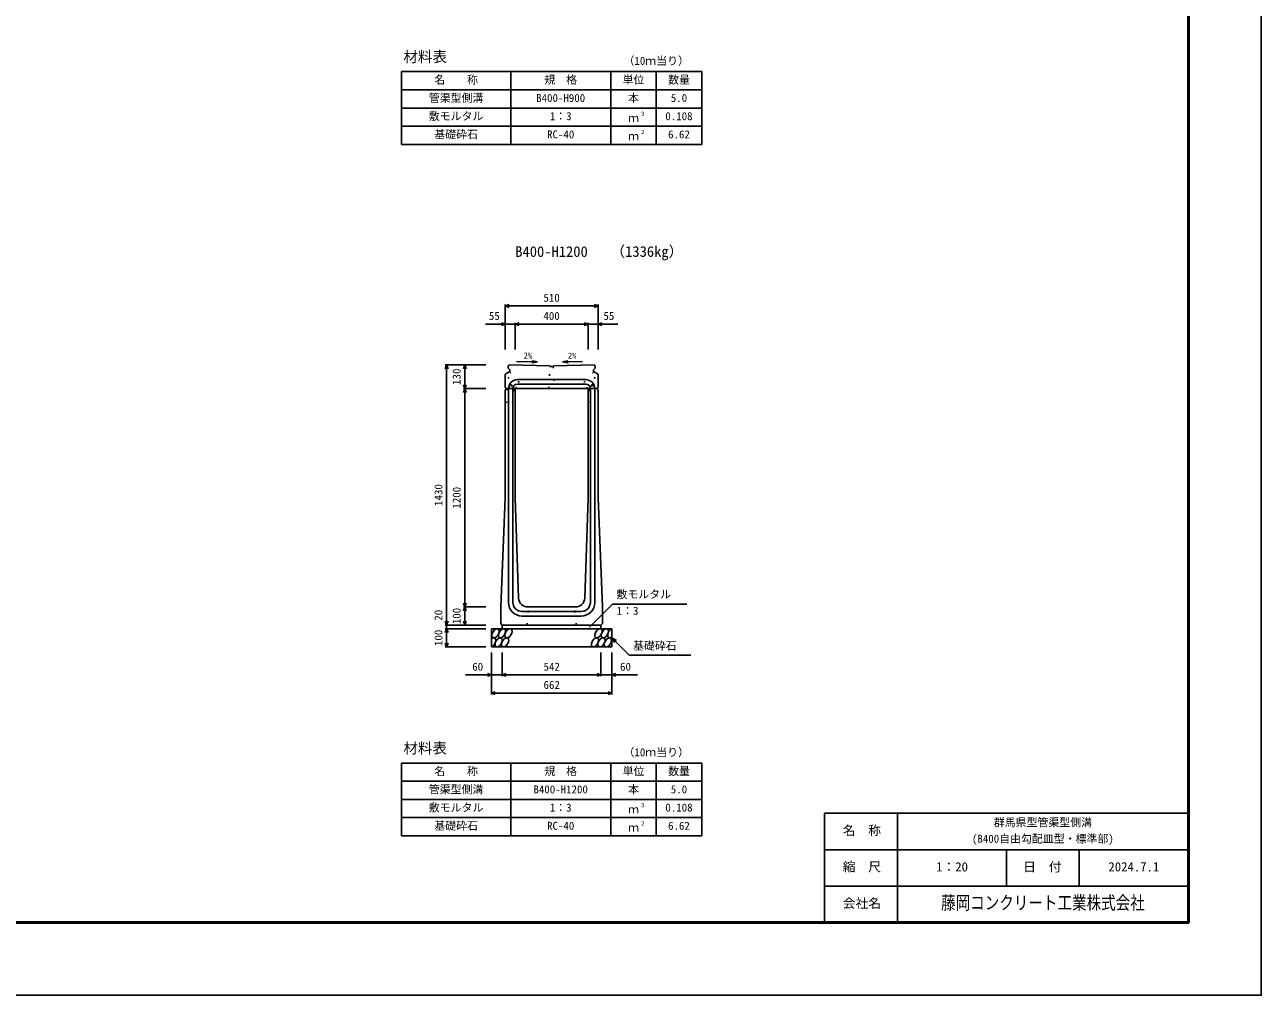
# Model space of a CAD drawing. Units: millimetres, scale not verified. Extents: x -12600 to 12600, y -5940 to 5940.
# Drawn here: x 5804 to 12600, y -5940 to -606 of the extents above; entities that cross this region are included whole.
import ezdxf
from ezdxf.enums import TextEntityAlignment as Align

# ---------------------------------------------------------------- set-up
doc = ezdxf.new("R2010")
doc.units = ezdxf.units.MM
doc.header["$LTSCALE"] = 40
doc.linetypes.add('DOTTED', pattern=[1.75, 0.25, -1.5])
for name, color, linetype, lineweight in [('0-0_DIM', 7, 'Continuous', 25), ('0-1_Defpoints', 5, 'Continuous', 25), ('0-2_HATCH', 6, 'Continuous', 25), ('0-3_HYO', 3, 'Continuous', 25), ('0-4_HYO2', 4, 'Continuous', 25), ('0-5_OUTLINE', 3, 'Continuous', 25), ('0-6_OUTLINE2', 4, 'DOTTED', 25), ('0-7_TXT', 7, 'Continuous', 25), ('0-8_WAKU', 3, 'Continuous', 25), ('0-9_WAKU-LINE', 7, 'Continuous', 25)]:
    doc.layers.add(name, color=color, linetype=linetype, lineweight=lineweight)
doc.layers.add('0-A_WAKU-TXT', color=7, linetype='Continuous')
doc.styles.add('ＭＳ ゴシック', font='')
doc.styles.get('ＭＳ ゴシック').set_extended_font_data('MS Gothic')

msp = doc.modelspace()

# ---------------------------------------------------------------- linework, layer by layer
at = {"layer": '0-0_DIM'}
for p, q in [((8445, -2144.04), (8445, -2391.54)), ((8955, -2151.54), (8445, -2151.54)), ((8955, -2144.04), (8955, -2391.54)), ((8336.62, -2251.54), (8445, -2251.54)), ((8500, -2251.54), (8445, -2251.54)), ((8500, -2244.04), (8500, -2391.54)), ((8500, -2251.54), (8900, -2251.54)), ((8900, -2244.04), (8900, -2391.54)), ((8900, -2251.54), (8955, -2251.54)), ((9063.38, -2251.54), (8955, -2251.54)), ((8115.5, -2475.54), (8338, -2475.54)), ((8123, -2475.54), (8123, -3905.54)), ((8223, -2605.54), (8223, -2475.54)), ((8215.5, -2605.54), (8338, -2605.54)), ((8223, -2605.54), (8223, -3805.54)), ((8215.5, -3805.54), (8338, -3805.54)), ((8223, -3805.54), (8223, -3905.54)), ((8908.11, -3916.35), (9034.34, -3790.11)), ((9034.34, -3790.11), (9442.24, -3790.11)), ((8115.5, -3905.54), (8338, -3905.54)), ((8115.5, -3925.54), (8338, -3925.54)), ((8123, -3905.54), (8123, -3925.54)), ((8123, -3925.54), (8123, -4025.54)), ((9031, -3975.54), (9126.76, -4071.29)), ((9031, -3975.54), (9056.98, -3990.54)), ((9031, -3975.54), (9046, -4001.52)), ((8115.5, -4025.54), (8338, -4025.54)), ((8369, -4286.9), (8369, -4055.54)), ((8429, -4186.9), (8429, -4055.54)), ((8971, -4186.9), (8971, -4055.54)), ((9031, -4286.9), (9031, -4055.54)), ((9126.76, -4071.29), (9464.31, -4071.29)), ((8369, -4179.4), (8227.21, -4179.4)), ((8369, -4179.4), (8429, -4179.4)), ((8429, -4179.4), (8971, -4179.4)), ((9031, -4179.4), (8971, -4179.4)), ((9031, -4179.4), (9172.79, -4179.4)), ((8369, -4279.4), (9031, -4279.4))]:
    msp.add_line(p, q, dxfattribs=at)
for points in [[(8466.14, -2159.23), (8445, -2151.54), (8466.14, -2143.84)], [(8933.86, -2143.84), (8955, -2151.54), (8933.86, -2159.23)], [(8423.86, -2243.84), (8445, -2251.54), (8423.86, -2259.23)], [(8521.14, -2259.23), (8500, -2251.54), (8521.14, -2243.84)], [(8878.86, -2243.84), (8900, -2251.54), (8878.86, -2259.23)], [(8976.14, -2243.84), (8955, -2251.54), (8976.14, -2259.23)], [(8130.7, -2496.68), (8123, -2475.54), (8115.3, -2496.68)], [(8215.3, -2496.68), (8223, -2475.54), (8230.7, -2496.68)], [(8215.3, -2584.39), (8223, -2605.54), (8230.7, -2584.39)], [(8215.3, -2626.68), (8223, -2605.54), (8230.7, -2626.68)], [(8230.7, -3784.39), (8223, -3805.54), (8215.3, -3784.39)], [(8215.3, -3826.68), (8223, -3805.54), (8230.7, -3826.68)], [(8130.7, -3884.39), (8123, -3905.54), (8115.3, -3884.39)], [(8130.7, -3946.68), (8123, -3925.54), (8115.3, -3946.68)], [(8230.7, -3884.39), (8223, -3905.54), (8215.3, -3884.39)], [(8130.7, -4004.39), (8123, -4025.54), (8115.3, -4004.39)], [(8347.86, -4171.71), (8369, -4179.4), (8347.86, -4187.1)], [(8450.14, -4187.1), (8429, -4179.4), (8450.14, -4171.71)], [(8949.86, -4171.71), (8971, -4179.4), (8949.86, -4187.1)], [(9052.14, -4171.71), (9031, -4179.4), (9052.14, -4187.1)], [(8390.14, -4287.1), (8369, -4279.4), (8390.14, -4271.71)], [(9009.86, -4271.71), (9031, -4279.4), (9009.86, -4287.1)]]:
    msp.add_lwpolyline(points, dxfattribs=at)
at = {"layer": '0-1_Defpoints'}
msp.add_lwpolyline([(-4200, -5940), (12600, -5940), (12600, 5940), (-4200, 5940)], close=True, dxfattribs=at)
at = {"layer": '0-2_HATCH'}
for centre in [(8391.89, -3950.54), (8427.37, -3950.54), (8462.84, -3950.54), (8957.05, -3950.54), (8992.52, -3950.54), (8408.77, -4000.54), (8444.25, -4000.54), (8938.45, -4000.54), (8973.93, -4000.54), (9009.41, -4000.54)]:
    msp.add_ellipse(centre, major_axis=(14.54, 23.54), ratio=0.5792, dxfattribs=at)
for centre, start_param, end_param in [((9028, -3950.54), 0.6666252, 4.1103269), ((8373.3, -4000.54), 3.7419964, 7.318141)]:
    msp.add_ellipse(centre, major_axis=(14.54, 23.54), ratio=0.5792, start_param=start_param, end_param=end_param, dxfattribs=at)
at = {"layer": '0-3_HYO'}
for p, q in [((8475, -863.64), (8475, -1263.64)), ((9025, -863.64), (9025, -1263.64)), ((9275, -863.64), (9275, -1263.64)), ((7875, -963.64), (9525, -963.64)), ((8475, -4663.64), (8475, -5063.64)), ((9025, -4663.64), (9025, -5063.64)), ((9275, -4663.64), (9275, -5063.64)), ((7875, -4763.64), (9525, -4763.64))]:
    msp.add_line(p, q, dxfattribs=at)
for points in [[(7875, -1263.64), (9525, -1263.64), (9525, -863.64), (7875, -863.64)], [(7875, -5063.64), (9525, -5063.64), (9525, -4663.64), (7875, -4663.64)]]:
    msp.add_lwpolyline(points, close=True, dxfattribs=at)
at = {"layer": '0-4_HYO2'}
for p, q in [((7875, -1063.64), (9525, -1063.64)), ((7875, -1163.64), (9525, -1163.64)), ((7875, -4863.64), (9525, -4863.64)), ((7875, -4963.64), (9525, -4963.64))]:
    msp.add_line(p, q, dxfattribs=at)
at = {"layer": '0-5_OUTLINE'}
for p, q in [((8445, -2525.54), (8470, -2512.54)), ((8466.69, -2475.96), (8461, -2481.54)), ((8461, -2481.54), (8461, -2492.54)), ((8470, -2502.54), (8461, -2492.54)), ((8466.69, -2475.96), (8688, -2480.3)), ((8470, -2512.54), (8470, -2502.54)), ((8709, -2483.54), (8712, -2480.29)), ((8933, -2475.66), (8712, -2480.29)), ((8930, -2502.54), (8939, -2492.54)), ((8930, -2512.54), (8930, -2502.54)), ((8955, -2525.54), (8930, -2512.54)), ((8933, -2475.66), (8939, -2481.54)), ((8939, -2481.54), (8939, -2492.54)), ((8445, -2599.54), (8445, -2525.54)), ((8445, -2599.54), (8451, -2605.54)), ((8445, -2615.54), (8450, -2605.54)), ((8445, -3205.54), (8445, -2615.54)), ((8950, -2605.54), (8450, -2605.54)), ((8500, -2605.54), (8500, -3205.54)), ((8900, -2605.54), (8900, -3205.54)), ((8955, -2615.54), (8950, -2605.54)), ((8955, -3205.54), (8955, -2615.54)), ((8445, -3205.54), (8420, -3805.54)), ((8500, -3205.54), (8518.39, -3757.2)), ((8900, -3205.54), (8881.61, -3757.2)), ((8955, -3205.54), (8980, -3805.54)), ((8420, -3896.54), (8420, -3805.54)), ((8568.36, -3805.54), (8831.64, -3805.54)), ((8980, -3896.54), (8980, -3805.54)), ((8369, -3925.54), (9031, -3925.54)), ((8369, -4025.54), (8369, -3925.54)), ((8429, -3905.54), (8420, -3896.54)), ((8429, -3905.54), (8429, -3925.54)), ((8971, -3905.54), (8971, -3925.54)), ((9031, -4025.54), (9031, -3925.54)), ((8369, -4025.54), (9031, -4025.54))]:
    msp.add_line(p, q, dxfattribs=at)
for points in [[(8709, -2483.54), (8691, -2483.54), (8688, -2480.3)], [(8949, -2605.54), (8955, -2599.54), (8955, -2525.54)], [(8429, -3905.54), (8971, -3905.54), (8980, -3896.54)]]:
    msp.add_lwpolyline(points, dxfattribs=at)
for centre, start, end in [((8568.36, -3755.54), 181.90915, 270), ((8831.64, -3755.54), 270, 358.09085)]:
    msp.add_arc(centre, 50, start, end, dxfattribs=at)
at = {"layer": '0-6_OUTLINE2'}
for p, q in [((8468.59, -2513.27), (8552.18, -2605.54)), ((8683.23, -2605.54), (8691, -2483.54)), ((8709, -2483.54), (8716.77, -2605.54)), ((8931.41, -2513.27), (8847.82, -2605.54)), ((8509.21, -2605.54), (8446.6, -2524.71)), ((8890.79, -2605.54), (8953.4, -2524.71)), ((8447.75, -2610.04), (8492, -2610.04)), ((8469, -2585.04), (8481, -2585.04)), ((8469, -2585.04), (8469, -2610.04)), ((8481, -2585.04), (8481, -2610.04)), ((8492, -2610.04), (8492, -2680.54)), ((8908, -2610.04), (8908, -2680.54)), ((8908, -2610.04), (8952.25, -2610.04)), ((8919, -2585.04), (8931, -2585.04)), ((8919, -2585.04), (8919, -2610.04)), ((8931, -2585.04), (8931, -2610.04)), ((8445, -2680.54), (8492, -2680.54)), ((8908, -2680.54), (8955, -2680.54)), ((8565, -3905.54), (8575, -3805.54)), ((8835, -3905.54), (8825, -3805.54))]:
    msp.add_line(p, q, dxfattribs=at)
at = {"layer": '0-6_OUTLINE2', "linetype": 'Continuous'}
for p, q in [((8512, -2556.54), (8888, -2556.54)), ((8512, -2580.54), (8888, -2580.54)), ((8463, -2605.54), (8463, -3781.54)), ((8487, -2605.54), (8487, -3780.54)), ((8913, -2605.54), (8913, -3780.54)), ((8937, -2605.54), (8937, -3781.54)), ((8537, -3830.54), (8863, -3830.54)), ((8537, -3855.54), (8863, -3855.54))]:
    msp.add_line(p, q, dxfattribs=at)
for centre, radius, start, end in [((8512, -2605.54), 49, 90, 180), ((8512, -2605.54), 25, 90, 180), ((8888, -2605.54), 49, 0, 90), ((8888, -2605.54), 25, 0, 90), ((8537, -3781.54), 74, 180, 270), ((8537, -3780.54), 50, 180, 270), ((8863, -3780.54), 50, 270, 0), ((8863, -3781.54), 74, 270, 0)]:
    msp.add_arc(centre, radius, start, end, dxfattribs=at)
at = {"layer": '0-7_TXT'}
for p, q in [((8507.15, -2456.75), (8621.66, -2459)), ((8621.66, -2459), (8592.01, -2463.63)), ((8621.66, -2459), (8592.22, -2453.21)), ((8760.57, -2459.27), (8789.99, -2453.44)), ((8869.35, -2456.99), (8760.57, -2459.27)), ((8760.57, -2459.27), (8790.21, -2463.86))]:
    msp.add_line(p, q, dxfattribs=at)
at = {"layer": '0-8_WAKU'}
for p, q in [((10200, -4940), (12200, -4940)), ((10200, -5540), (10200, -4940))]:
    msp.add_line(p, q, dxfattribs=at)
at = {"layer": '0-8_WAKU', "lineweight": 50}
msp.add_lwpolyline([(-3800, -5540), (12200, -5540), (12200, 5540), (-3800, 5540)], close=True, dxfattribs=at)
at = {"layer": '0-9_WAKU-LINE'}
for p, q in [((10600, -5540), (10600, -4940)), ((10200, -5140), (12200, -5140)), ((11200, -5340), (11200, -5140)), ((11600, -5340), (11600, -5140)), ((10200, -5340), (12200, -5340))]:
    msp.add_line(p, q, dxfattribs=at)

# ---------------------------------------------------------------- texts
at = {"layer": '0-0_DIM', "style": 'ＭＳ ゴシック'}
for s, p in [('510', (8655, -2141.54)), ('55', (8355.16, -2241.54)), ('400', (8655, -2241.54)), ('55', (8984.84, -2241.54)), ('敷モルタル', (9056.38, -3771.38)), ('1：3', (9057.38, -3862.07)), ('基礎砕石', (9147.32, -4054.12)), ('60', (8264, -4169.4)), ('542', (8655.53, -4169.4)), ('60', (9076, -4169.4)), ('662', (8655.53, -4269.4))]:
    msp.add_text(s, height=43.99, dxfattribs=at).set_placement(p, align=Align.BOTTOM_LEFT)
for s, p in [('130', (8213, -2585.54)), ('1430', (8113, -3250.54)), ('1200', (8213, -3265.54)), ('20', (8113, -3881.22)), ('100', (8213, -3900.54)), ('100', (8113, -4020.54))]:
    msp.add_text(s, height=43.99, rotation=90, dxfattribs=at).set_placement(p, align=Align.BOTTOM_LEFT)
at = {"layer": '0-7_TXT', "style": 'ＭＳ ゴシック'}
for s, height, p in [('材料表', 58.65, (7885, -828.64)), ('（10ｍ当り）', 43.99, (9095, -839.64)), ('名\u3000\u3000称', 43.99, (8055, -943.64)), ('規\u3000格', 43.99, (8660, -943.64)), ('単位', 43.99, (9090, -943.64)), ('数量', 43.99, (9340, -943.64)), ('管渠型側溝', 43.99, (8025, -1043.64)), ('B400-H900', 43.99, (8615, -1043.64)), ('本', 43.99, (9120, -1043.64)), ('5.0', 43.99, (9355, -1043.64)), ('敷モルタル', 43.99, (8025, -1143.64)), ('1：3', 43.99, (8690, -1143.64)), ('３', 21.99, (9185.54, -1113.27)), ('0.108', 43.99, (9325, -1143.64)), ('ｍ', 43.99, (9120, -1153.64)), ('基礎砕石', 43.99, (8055, -1243.64)), ('RC-40', 43.99, (8675, -1243.64)), ('ｍ', 43.99, (9120, -1253.64)), ('２', 21.99, (9185.54, -1213.27)), ('6.62', 43.99, (9340, -1243.64)), ('B400-H1200', 58.65, (8500, -1899.56)), ('（1336kg）', 58.65, (9023.7, -1899.16)), ('2%', 35.19, (8545.88, -2452.47)), ('2%', 32.99, (8790.39, -2450.97)), ('材料表', 58.65, (7885, -4628.64)), ('（10ｍ当り）', 43.99, (9095, -4639.64)), ('名\u3000\u3000称', 43.99, (8055, -4743.64)), ('規\u3000格', 43.99, (8660, -4743.64)), ('単位', 43.99, (9090, -4743.64)), ('数量', 43.99, (9340, -4743.64)), ('管渠型側溝', 43.99, (8025, -4843.64)), ('B400-H1200', 43.99, (8600, -4843.64)), ('本', 43.99, (9120, -4843.64)), ('5.0', 43.99, (9355, -4843.64)), ('敷モルタル', 43.99, (8025, -4943.64)), ('1：3', 43.99, (8690, -4943.64)), ('３', 21.99, (9185.54, -4913.27)), ('0.108', 43.99, (9325, -4943.64)), ('ｍ', 43.99, (9120, -4953.64)), ('基礎砕石', 43.99, (8055, -5043.64)), ('RC-40', 43.99, (8675, -5043.64)), ('ｍ', 43.99, (9120, -5053.64)), ('２', 21.99, (9185.54, -5013.27)), ('6.62', 43.99, (9340, -5043.64))]:
    msp.add_text(s, height=height, dxfattribs=at).set_placement(p, align=Align.BOTTOM_LEFT)
at = {"layer": '0-A_WAKU-TXT', "style": 'ＭＳ ゴシック'}
for s, height, p in [('名\u3000称', 51.32, (10299.9, -5075)), ('群馬県型管渠型側溝', 43.99, (11130, -5025)), ('(B400自由勾配皿型・標準部)', 43.99, (11010, -5115)), ('縮\u3000尺', 51.32, (10299.9, -5275)), ('1：20', 51.32, (10813.5, -5275)), ('日\u3000付', 51.32, (11291.89, -5275)), ('2024.7.1', 51.32, (11760, -5275)), ('会社名', 51.32, (10299.9, -5475))]:
    msp.add_text(s, height=height, dxfattribs=at).set_placement(p, align=Align.BOTTOM_LEFT)
at = {"layer": '0-A_WAKU-TXT', "style": 'ＭＳ ゴシック', "width": 0.8}
msp.add_text('藤岡コンクリート工業株式会社', height=73.31, dxfattribs=at).set_placement((10840, -5490), align=Align.BOTTOM_LEFT)

doc.saveas('drawing.dxf')
